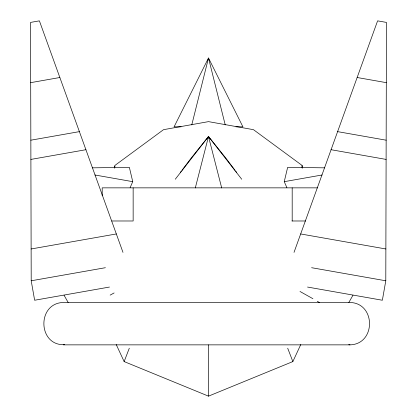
<?xml version="1.0" encoding="UTF-8"?>
<svg xmlns="http://www.w3.org/2000/svg" width="417" height="417" viewBox="0 0 417 417"><rect width="100%" height="100%" fill="white"/><g stroke="black" fill="none" stroke-linecap="round" stroke-linejoin="round"><path stroke-width="0.63" d="M307.538 287.052L382.358 300.245L385.793 280.782L386.46 22.414L377.604 20.85L294.016 252.379M114.732 168.025L114.863 166.086M114.378 167.978L114.91 165.44L163.521 129.677L208.5 121.634L253.479 129.677L302.09 165.44L302.268 168.025M286.88 187.619L284.253 181.666L287.647 167.337L324.744 167.837M191.768 124.923L208.5 57.999L242.913 126.82L235.902 126.82M195.312 187.916L208.5 136.521L225.706 157.928L235.089 170.381M300.777 344.541L292.859 361.575L208.5 396.15L124.141 361.575L129.306 348.211M130.12 187.619L132.747 181.666L129.353 167.337L92.256 167.837M348.826 302.492L352.954 295.246M180.347 172.456L181.129 171.418M181.911 170.381L191.294 157.928L208.5 136.521L241.724 179.232M175.276 179.232L208.5 136.521L221.688 187.916M110.151 295.116L114.117 292.953M30.696 82.649L59.85 77.505M30.848 140.19L79.392 131.631M30.894 159.414L85.918 149.713M284.253 181.666L322.07 174.989M31.129 248.975L116.333 233.953M109.462 287.052L34.642 300.245L31.207 280.782L105.392 267.704M63.363 344.859L350.009 344.859C376.019 344.176 376.019 303.154 350.009 302.471L63.363 302.471C36.607 303.138 37.775 346.074 64.651 344.677M181.098 126.82L174.087 126.82L208.5 57.999L225.232 124.923M317.514 187.853L102.196 187.853L102.196 195.646M111.808 220.984L133.148 220.984L133.148 187.853M291.963 220.984L305.604 220.984M348.727 344.677L350.009 344.859M357.15 77.505L386.304 82.649M337.608 131.631L386.152 140.19M331.082 149.713L386.106 159.414M94.93 174.989L132.747 181.666M300.667 233.953L385.871 248.975M311.608 267.704L385.793 280.782M299.985 291.467L312.906 298.697M317.316 301.298L319.516 302.601M235.871 171.418L236.653 172.456M64.046 295.246L68.174 302.492M116.223 344.541L124.141 361.575M287.694 348.211L292.859 361.575M122.984 252.379L39.396 20.85L30.54 22.414L31.207 280.782M302.09 165.44L302.163 168.03M292.187 187.853L292.187 220.984M208.5 344.895L208.5 396.15"/></g></svg>
